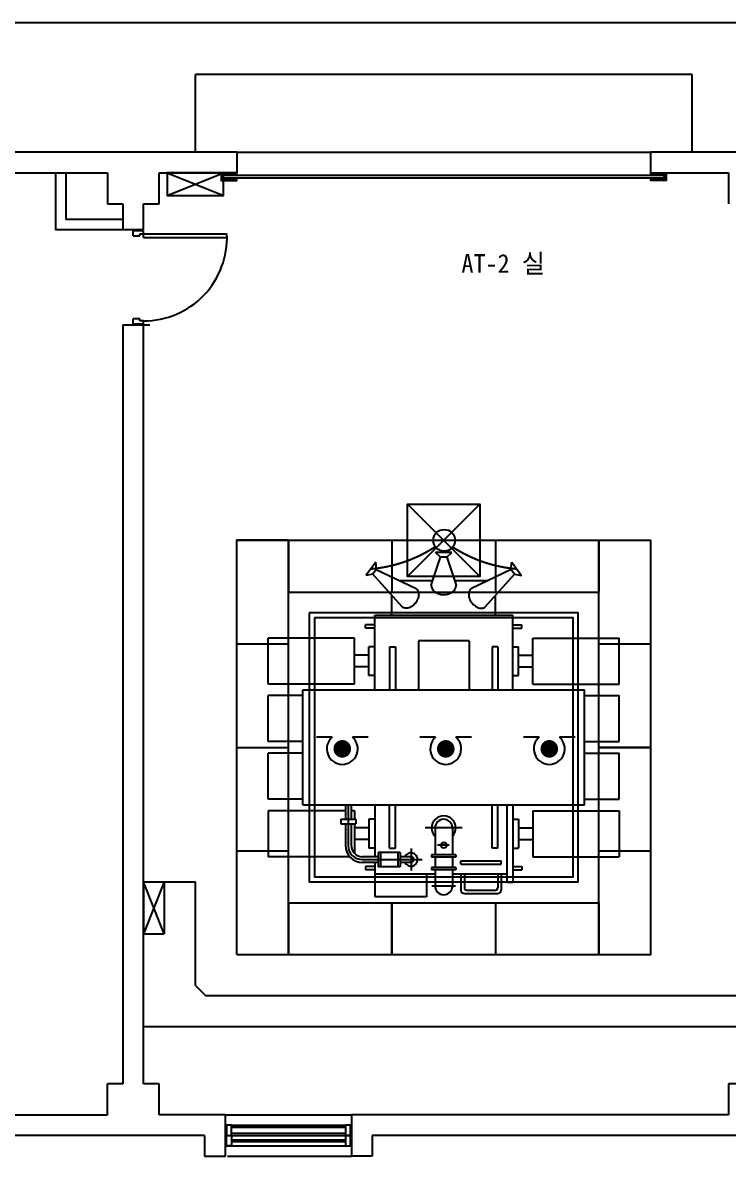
# Model space of a CAD drawing. Header units: millimetres. Extents: x 191471 to 223311, y 26306 to 55241.
# Drawn here: x 206680 to 213499, y 38276 to 49226 of the extents above; entities that cross this region are included whole.
import ezdxf
from ezdxf.enums import TextEntityAlignment as Align

# ---------------------------------------------------------------- set-up
doc = ezdxf.new("R2010")
doc.units = ezdxf.units.MM
doc.layers.add('TZ-BASE', color=253, linetype='Continuous')
doc.styles.get("Standard").update_dxf_attribs({"font": 'GulimChe.ttf'})

# ---------------------------------------------------------------- blocks, each defined once
blk = doc.blocks.new('2P-D203')
at = {"color": 0}
for p, q in [((29, 50), (29, 855)), ((65, 50), (65, 856)), ((0, 50), (0, -50)), ((29, 50), (0, 50)), ((65, 50), (29, 50)), ((29, 14), (29, 50)), ((50, 14), (29, 14)), ((50, -50), (50, 14)), ((871, 14), (850, 14)), ((871, 14), (850, 14)), ((850, 14), (850, -50)), ((900, 50), (871, 50)), ((871, 50), (871, 14)), ((900, -50), (900, 50)), ((50, -50), (0, -50)), ((900, -50), (850, -50))]:
    blk.add_line(p, q, dxfattribs=at)
blk.add_arc((65, 50), 806, 0, 92.5062, dxfattribs=at)

msp = doc.modelspace()

# ---------------------------------------------------------------- linework, layer by layer
at = {"layer": 'TZ-BASE'}
for p, q in [((219998.9, 49226), (197498.9, 49226)), ((208748.9, 47976), (201248.9, 47976)), ((208748.9, 47976), (212748.9, 47976)), ((208748.9, 47976), (208748.9, 47776)), ((212748.7, 47776), (212748.7, 47976)), ((214748.9, 47976), (212748.9, 47976)), ((201998.9, 47776), (207498.9, 47776)), ((206998.9, 47776), (206998.9, 47226)), ((207098.9, 47776), (207098.9, 47326)), ((207498.9, 47776), (207498.9, 47476)), ((207998.9, 47476), (207998.9, 47776)), ((207998.9, 47776), (208748.9, 47776)), ((208075.9, 47557.6), (208621.9, 47776)), ((208075.9, 47776), (208621.9, 47557.6)), ((208098.9, 47776), (208748.9, 47776)), ((212748.9, 47776), (213498.9, 47776)), ((213498.9, 47776), (213498.9, 47476)), ((207498.9, 47476), (207648.9, 47476)), ((207648.9, 47476), (207648.9, 47226)), ((207848.9, 47226), (207848.9, 47476)), ((207848.9, 47476), (207998.9, 47476)), ((207648.9, 47326), (207098.9, 47326)), ((207648.9, 47226), (206998.9, 47226)), ((207848.9, 47226), (207648.9, 47226)), ((207648.9, 46306), (207848.9, 46306)), ((207648.9, 46306), (207648.9, 38976)), ((207848.9, 38976), (207848.9, 46306)), ((207848.9, 46306), (207908.9, 46306)), ((210398.9, 44576), (211098.9, 43876)), ((210398.9, 43876), (211098.9, 44576)), ((208748.9, 43226), (208748.9, 44226)), ((209248.9, 44226), (210248.9, 44226)), ((209248.9, 43226), (209248.9, 44226)), ((209248.9, 44226), (209248.9, 43731)), ((210248.9, 44226), (210248.9, 43726)), ((210248.9, 44226), (211248.9, 44226)), ((211248.9, 44226), (212248.9, 44226)), ((211248.9, 44226), (211248.9, 43726)), ((212248.9, 43226), (212248.9, 44226)), ((212248.9, 44226), (212248.9, 43726)), ((212248.9, 44226), (212248.9, 43731)), ((212248.9, 44226), (212748.9, 44226)), ((212248.9, 44226), (212743.9, 44226)), ((212748.9, 43226), (212748.9, 44226)), ((210628.3, 43792.8), (210718.7, 44063.7)), ((210718.6, 44063.7), (210669.3, 44109.2)), ((210828.4, 44109.2), (210669.3, 44109.2)), ((210779.2, 44063.7), (210718.6, 44063.7)), ((210779.1, 44063.7), (210869.4, 43792.8)), ((210779.2, 44063.7), (210828.4, 44109.2)), ((210092.2, 44014.1), (209996.7, 43886.8)), ((210099, 43947.4), (210062.6, 43899)), ((210099, 43947.4), (210092.2, 44014.1)), ((210096.7, 43944.5), (210481.5, 43760.4)), ((211401, 43944.5), (211016.3, 43760.4)), ((211398.8, 43947.4), (211405.6, 44014.1)), ((211398.8, 43947.4), (211435.1, 43899)), ((211405.6, 44014.1), (211501, 43886.8)), ((210062.6, 43899), (209996.7, 43886.8)), ((210347.8, 43582.2), (210063.4, 43900)), ((210318.4, 43838.4), (210643.6, 43838.4)), ((210318.4, 43838.4), (210643.6, 43838.4)), ((210854.2, 43838.4), (211179.3, 43838.4)), ((210854.2, 43838.4), (211179.3, 43838.4)), ((211149.9, 43582.2), (211434.3, 43900)), ((211435.1, 43899), (211501, 43886.8)), ((209248.9, 43726), (210248.9, 43726)), ((210247.5, 43504.2), (210247.5, 43694.2)), ((210247.5, 43504.2), (210247.5, 43694.2)), ((210247.5, 43504.2), (210247.5, 43694.2)), ((210247.5, 43504.2), (210247.5, 43694.2)), ((210248.9, 43726), (211248.9, 43726)), ((211248.9, 43726), (212248.9, 43726)), ((211250.2, 43504.2), (211250.2, 43694.2)), ((211250.2, 43504.2), (211250.2, 43694.2)), ((210082, 42781.7), (210082, 43504.2)), ((210082, 43504.2), (211415.8, 43504.2)), ((210247.5, 43504.2), (211250.2, 43504.2)), ((211415.8, 42781.7), (211415.8, 43504.2)), ((209993.1, 43376.4), (209993.1, 43409.7)), ((209993.1, 43376.4), (209993.1, 43409.7)), ((210082, 43409.7), (209993.1, 43409.7)), ((210082, 43409.7), (209993.1, 43409.7)), ((210082, 43376.4), (209993.1, 43376.4)), ((210082, 43376.4), (209993.1, 43376.4)), ((211415.8, 43409.7), (211504.7, 43409.7)), ((211415.8, 43409.7), (211504.7, 43409.7)), ((211415.8, 43376.4), (211504.7, 43376.4)), ((211415.8, 43376.4), (211504.7, 43376.4)), ((211504.7, 43376.4), (211504.7, 43409.7)), ((211504.7, 43376.4), (211504.7, 43409.7)), ((209887.5, 43281.9), (209053.9, 43281.9)), ((209053.9, 42837.3), (209053.9, 43281.9)), ((209887.5, 42837.3), (209887.5, 43281.9)), ((210504.4, 43254.1), (210504.4, 42781.7)), ((210993.4, 43254.1), (210504.4, 43254.1)), ((210993.4, 43254.1), (210993.4, 42781.7)), ((211610.3, 42837.3), (211610.3, 43281.9)), ((211610.3, 43281.9), (212443.9, 43281.9)), ((212443.9, 42837.3), (212443.9, 43281.9)), ((208748.9, 42226), (208748.9, 43226)), ((208748.9, 43226), (209248.9, 43226)), ((208748.9, 43226), (209243.9, 43226)), ((208748.9, 43226), (209248.9, 43226)), ((209248.9, 42226), (209248.9, 43226)), ((210026.4, 42920.7), (210026.4, 43198.5)), ((210026.4, 42920.7), (210026.4, 43198.5)), ((210082, 43198.5), (210026.4, 43198.5)), ((210082, 43198.5), (210026.4, 43198.5)), ((210226.5, 43198.5), (210226.5, 42781.7)), ((210226.5, 43198.5), (210226.5, 42781.7)), ((210226.5, 43198.5), (210282.1, 43198.5)), ((210226.5, 43198.5), (210282.1, 43198.5)), ((210282.1, 43198.5), (210282.1, 42781.7)), ((210282.1, 43198.5), (210282.1, 42781.7)), ((211215.7, 43198.5), (211215.7, 42781.7)), ((211271.3, 43198.5), (211215.7, 43198.5)), ((211271.3, 43198.5), (211271.3, 42781.7)), ((211415.8, 43198.5), (211471.3, 43198.5)), ((211415.8, 43198.5), (211471.3, 43198.5)), ((211471.3, 42920.7), (211471.3, 43198.5)), ((211471.3, 42920.7), (211471.3, 43198.5)), ((212248.9, 42226), (212248.9, 43226)), ((212248.9, 43226), (212748.9, 43226)), ((212248.9, 43226), (212743.9, 43226)), ((212248.9, 43226), (212748.9, 43226)), ((212748.9, 42226), (212748.9, 43226)), ((210026.4, 43115.2), (209887.5, 43115.2)), ((210026.4, 43115.2), (209887.5, 43115.2)), ((211471.3, 43115.2), (211610.3, 43115.2)), ((211471.3, 43115.2), (211610.3, 43115.2)), ((210026.4, 43004), (209887.5, 43004)), ((210026.4, 43004), (209887.5, 43004)), ((211471.3, 43004), (211610.3, 43004)), ((211471.3, 43004), (211610.3, 43004)), ((209887.5, 42837.3), (209053.9, 42837.3)), ((210082, 42920.7), (210026.4, 42920.7)), ((210082, 42920.7), (210026.4, 42920.7)), ((211415.8, 42920.7), (211471.3, 42920.7)), ((211415.8, 42920.7), (211471.3, 42920.7)), ((211610.3, 42837.3), (212443.9, 42837.3)), ((209053.9, 42281.6), (209053.9, 42726.2)), ((209053.9, 42281.6), (209053.9, 42726.2)), ((209387.3, 42726.2), (209053.9, 42726.2)), ((209387.3, 42726.2), (209053.9, 42726.2)), ((209387.3, 42781.7), (212110.4, 42781.7)), ((209387.3, 42781.7), (212110.4, 42781.7)), ((209387.3, 41670.3), (209387.3, 42781.7)), ((209387.3, 41670.3), (209387.3, 42781.7)), ((212110.4, 41670.3), (212110.4, 42781.7)), ((212110.4, 41670.3), (212110.4, 42781.7)), ((212110.4, 42726.2), (212443.9, 42726.2)), ((212110.4, 42726.2), (212443.9, 42726.2)), ((212443.9, 42281.6), (212443.9, 42726.2)), ((212443.9, 42281.6), (212443.9, 42726.2)), ((209387.3, 42281.6), (209053.9, 42281.6)), ((209387.3, 42281.6), (209053.9, 42281.6)), ((209670.9, 42325.5, -0.3), (209518.8, 42325.5, -0.3)), ((210018.8, 42325.5, -0.3), (209866.6, 42325.5, -0.3)), ((210670.9, 42325.5, -0.3), (210518.8, 42325.5, -0.3)), ((211018.8, 42325.5, -0.3), (210866.6, 42325.5, -0.3)), ((211670.9, 42325.5, -0.3), (211518.8, 42325.5, -0.3)), ((212018.8, 42325.5, -0.3), (211866.6, 42325.5, -0.3)), ((212110.4, 42281.6), (212443.9, 42281.6)), ((212110.4, 42281.6), (212443.9, 42281.6)), ((208748.9, 41226), (208748.9, 42226)), ((208748.9, 42226), (209248.9, 42226)), ((208748.9, 42226), (209243.9, 42226)), ((208748.9, 42226), (209248.9, 42226)), ((209387.3, 42170.4), (209053.9, 42170.4)), ((209387.3, 42170.4), (209053.9, 42170.4)), ((209053.9, 41725.8), (209053.9, 42170.4)), ((209053.9, 41725.8), (209053.9, 42170.4)), ((209248.9, 41226), (209248.9, 42226)), ((212110.4, 42170.4), (212443.9, 42170.4)), ((212110.4, 42170.4), (212443.9, 42170.4)), ((212248.9, 41226), (212248.9, 42226)), ((212248.9, 42226), (212748.9, 42226)), ((212443.9, 41725.8), (212443.9, 42170.4)), ((212443.9, 41725.8), (212443.9, 42170.4)), ((209387.3, 41725.8), (209053.9, 41725.8)), ((209387.3, 41725.8), (209053.9, 41725.8)), ((212110.4, 41725.8), (212443.9, 41725.8)), ((212110.4, 41725.8), (212443.9, 41725.8)), ((209798.6, 41614.7), (209053.9, 41614.7)), ((209053.9, 41614.7), (209053.9, 41170.1)), ((209387.3, 41670.3), (212110.4, 41670.3)), ((209387.3, 41670.3), (212110.4, 41670.3)), ((209798.6, 41670.3), (209798.6, 41531.3)), ((209798.6, 41670.3), (209798.6, 41531.3)), ((209854.1, 41670.3), (209854.1, 41531.3)), ((209854.1, 41670.3), (209854.1, 41531.3)), ((209887.5, 41614.7), (209854.1, 41614.7)), ((209887.5, 41614.7), (209854.1, 41614.7)), ((209887.5, 41614.7), (209887.5, 41531.3)), ((209887.5, 41614.7), (209887.5, 41531.3)), ((210082, 41670.3), (210082, 41170.1)), ((210082, 41670.3), (210082, 41170.1)), ((210226.5, 41253.5), (210226.5, 41670.3)), ((210226.5, 41253.5), (210226.5, 41670.3)), ((210282.1, 41253.5), (210282.1, 41670.3)), ((211215.7, 41253.5), (211215.7, 41670.3)), ((211271.3, 41253.5), (211271.3, 41670.3)), ((211360.2, 41670.3), (211360.2, 40925.6)), ((211360.2, 41670.3), (211360.2, 40925.6)), ((211415.8, 41670.3), (211415.8, 40925.6)), ((211415.8, 41670.3), (211415.8, 40925.6)), ((211610.3, 41614.7), (212443.9, 41614.7)), ((211610.3, 41614.7), (211610.3, 41170.1)), ((212443.9, 41614.7), (212443.9, 41170.1)), ((209754.1, 41531.3), (209898.6, 41531.3)), ((209754.1, 41531.3), (209898.6, 41531.3)), ((209754.1, 41531.3), (209754.1, 41486.9)), ((209754.1, 41531.3), (209754.1, 41486.9)), ((209898.6, 41531.3), (209898.6, 41486.9)), ((209898.6, 41531.3), (209898.6, 41486.9)), ((210082, 41531.3), (210026.4, 41531.3)), ((210082, 41531.3), (210026.4, 41531.3)), ((210026.4, 41531.3), (210026.4, 41253.5)), ((210026.4, 41531.3), (210026.4, 41253.5)), ((211415.8, 41531.3), (211471.3, 41531.3)), ((211415.8, 41531.3), (211471.3, 41531.3)), ((211471.3, 41531.3), (211471.3, 41253.5)), ((211471.3, 41531.3), (211471.3, 41253.5)), ((209754.1, 41486.9), (209898.6, 41486.9)), ((209754.1, 41486.9), (209898.6, 41486.9)), ((209798.6, 41486.9), (209798.6, 41281.2)), ((209798.6, 41486.9), (209798.6, 41281.2)), ((209854.1, 41486.9), (209854.1, 41281.2)), ((209854.1, 41486.9), (209854.1, 41281.2)), ((209887.5, 41486.9), (209887.5, 41201.9)), ((209887.5, 41486.9), (209887.5, 41201.9)), ((210026.4, 41448), (209887.5, 41448)), ((210026.4, 41448), (209887.5, 41448)), ((210927.3, 41448), (210570.5, 41448)), ((210927.3, 41448), (210570.5, 41448)), ((210665.5, 41448), (210665.5, 41186.8)), ((210665.5, 41448), (210665.5, 41186.8)), ((210832.2, 41448), (210832.2, 41186.8)), ((210832.2, 41448), (210832.2, 41186.8)), ((211471.3, 41448), (211610.3, 41448)), ((211471.3, 41448), (211610.3, 41448)), ((210026.4, 41336.8), (209887.5, 41336.8)), ((210026.4, 41336.8), (209887.5, 41336.8)), ((211471.3, 41336.8), (211610.3, 41336.8)), ((211471.3, 41336.8), (211610.3, 41336.8)), ((208748.9, 41226), (209248.9, 41226)), ((208748.9, 41226), (209243.9, 41226)), ((208748.9, 40226), (208748.9, 41226)), ((208748.9, 41226), (209248.9, 41226)), ((209248.9, 40226), (209248.9, 41226)), ((210082, 41253.5), (210026.4, 41253.5)), ((210082, 41253.5), (210026.4, 41253.5)), ((210326.5, 41211.8), (210115.3, 41211.8)), ((210115.3, 41211.8), (210115.3, 41072.8)), ((210137.6, 41211.8), (210137.6, 41072.8)), ((210226.5, 41253.5), (210282.1, 41253.5)), ((210304.3, 41211.8), (210304.3, 41072.8)), ((210326.5, 41211.8), (210326.5, 41072.8)), ((210432.8, 41249.2), (210432.8, 41035.4)), ((210632.2, 41186.8), (210632.2, 41164.5)), ((210632.2, 41186.8), (210632.2, 41164.5)), ((210865.6, 41186.8), (210632.2, 41186.8)), ((210865.6, 41186.8), (210632.2, 41186.8)), ((210802.6, 41280.2), (210689.8, 41280.2)), ((210802.6, 41280.2), (210689.8, 41280.2)), ((210865.6, 41186.8), (210865.6, 41164.5)), ((210865.6, 41186.8), (210865.6, 41164.5)), ((211271.3, 41253.5), (211215.7, 41253.5)), ((211415.8, 41253.5), (211471.3, 41253.5)), ((211415.8, 41253.5), (211471.3, 41253.5)), ((212248.9, 40226), (212248.9, 41226)), ((212248.9, 41226), (212748.9, 41226)), ((212248.9, 41226), (212743.9, 41226)), ((212248.9, 41226), (212748.9, 41226)), ((209841, 41170.1), (209053.9, 41170.1)), ((210115.3, 41170.1), (209965.3, 41170.1)), ((210115.3, 41170.1), (209965.3, 41170.1)), ((210115.3, 41114.5), (209965.3, 41114.5)), ((210115.3, 41114.5), (209965.3, 41114.5)), ((210082, 41075.6), (209993.1, 41075.6)), ((210082, 41075.6), (209993.1, 41075.6)), ((209993.1, 41075.6), (209993.1, 41042.3)), ((209993.1, 41075.6), (209993.1, 41042.3)), ((210082, 41114.5), (210082, 40781.1)), ((210082, 41114.5), (210082, 40781.1)), ((210326.5, 41072.8), (210115.3, 41072.8)), ((210432.8, 41170.1), (210326.5, 41170.1)), ((210432.8, 41114.5), (210326.5, 41114.5)), ((210865.6, 41164.5), (210632.2, 41164.5)), ((210865.6, 41164.5), (210632.2, 41164.5)), ((210632.2, 41064.5), (210632.2, 41042.3)), ((210632.2, 41064.5), (210632.2, 41042.3)), ((210865.6, 41064.5), (210632.2, 41064.5)), ((210865.6, 41064.5), (210632.2, 41064.5)), ((210665.5, 41164.5), (210665.5, 41064.5)), ((210665.5, 41164.5), (210665.5, 41064.5)), ((210832.2, 41164.5), (210832.2, 41064.5)), ((210832.2, 41164.5), (210832.2, 41064.5)), ((210865.6, 41064.5), (210865.6, 41042.3)), ((210865.6, 41064.5), (210865.6, 41042.3)), ((210915.6, 41131.2), (211304.6, 41131.2)), ((210915.6, 41097.8), (210915.6, 41131.2)), ((210915.6, 41097.8), (211304.6, 41097.8)), ((211304.6, 41097.8), (211304.6, 41131.2)), ((211415.8, 41075.6), (211504.7, 41075.6)), ((211415.8, 41075.6), (211504.7, 41075.6)), ((211504.7, 41075.6), (211504.7, 41042.3)), ((211504.7, 41075.6), (211504.7, 41042.3)), ((211610.3, 41170.1), (212443.9, 41170.1)), ((210082, 41042.3), (209993.1, 41042.3)), ((210082, 41042.3), (209993.1, 41042.3)), ((210082, 41003.4), (210665.5, 41003.4)), ((210082, 41003.4), (210665.5, 41003.4)), ((210582.2, 41003.4), (210582.2, 40781.1)), ((210582.2, 41003.4), (210582.2, 40781.1)), ((210865.6, 41042.3), (210632.2, 41042.3)), ((210865.6, 41042.3), (210632.2, 41042.3)), ((210665.5, 41042.3), (210665.5, 40886.1)), ((210665.5, 41042.3), (210665.5, 40886.1)), ((210832.2, 41042.3), (210832.2, 40873.1)), ((210832.2, 41042.3), (210832.2, 40873.1)), ((210832.2, 41003.4), (211360.2, 41003.4)), ((210832.2, 41003.4), (211360.2, 41003.4)), ((210915.6, 41003.4), (210915.6, 40847.8)), ((210948.9, 41003.4), (210948.9, 40870)), ((211271.3, 41003.4), (211271.3, 40870)), ((211304.6, 41003.4), (211304.6, 40847.8)), ((211415.8, 41042.3), (211504.7, 41042.3)), ((211415.8, 41042.3), (211504.7, 41042.3)), ((207848.9, 40926), (207848.9, 40426)), ((207848.9, 40926), (208348.9, 40926)), ((207848.9, 39526), (207848.9, 40926)), ((208048.9, 40426), (207848.9, 40926)), ((208048.9, 40926), (207848.9, 40426)), ((208048.9, 40926), (208048.9, 40426)), ((208348.9, 39926), (208348.9, 40926)), ((210862.6, 40886.1), (210635.2, 40886.1)), ((210862.6, 40886.1), (210635.2, 40886.1)), ((210971.2, 40847.8), (211249, 40847.8)), ((211360.2, 40925.6), (211415.8, 40925.6)), ((211360.2, 40925.6), (211415.8, 40925.6)), ((210582.2, 40781.1), (210082, 40781.1)), ((210582.2, 40781.1), (210082, 40781.1)), ((210948.9, 40814.4), (211271.3, 40814.4)), ((209248.9, 40726), (210248.9, 40726)), ((209248.9, 40726), (209248.9, 40231)), ((209248.9, 40726), (209248.9, 40226)), ((210248.9, 40726), (211248.9, 40726)), ((210248.9, 40726), (210248.9, 40226)), ((211248.9, 40726), (212248.9, 40726)), ((211248.9, 40726), (211248.9, 40226)), ((211248.9, 40726), (211248.9, 40231)), ((211248.9, 40726), (211248.9, 40226)), ((212248.9, 40726), (212248.9, 40226)), ((212248.9, 40726), (212248.9, 40231)), ((207848.9, 40426), (208048.9, 40426)), ((208748.9, 40226), (209248.9, 40226)), ((209248.9, 40226), (210248.9, 40226)), ((208348.9, 39926), (208449, 39825.9)), ((218498.9, 39826), (208448.9, 39826)), ((218498.9, 39526), (207848.9, 39526)), ((207498.9, 38676), (207498.9, 38976)), ((207648.9, 38976), (207498.9, 38976)), ((207998.9, 38976), (207848.9, 38976)), ((207998.9, 38676), (207998.9, 38976)), ((213648.9, 38976), (213498.9, 38976)), ((213498.9, 38976), (213498.9, 38676)), ((205458.9, 38676), (207498.9, 38676)), ((208638.9, 38676), (207998.9, 38676)), ((208638.9, 38276), (208638.9, 38676)), ((208638.9, 38676), (209868.9, 38676)), ((208658.9, 38676), (209858.9, 38676)), ((209858.9, 38676), (209858.9, 38276)), ((213498.9, 38676), (209858.9, 38676)), ((208698.9, 38576), (209798.9, 38576)), ((209798.9, 38556), (208698.9, 38556)), ((208438.9, 38476), (205608.9, 38476)), ((208438.9, 38476), (208438.9, 38276)), ((208648.9, 38476), (209798.9, 38476)), ((209798.9, 38496), (208698.9, 38496)), ((208698.9, 38476), (209798.9, 38476)), ((214438.9, 38476), (210058.9, 38476)), ((210058.9, 38476), (210058.9, 38276)), ((208648.9, 38376), (209798.9, 38376)), ((208698.9, 38434), (209798.9, 38434)), ((208698.9, 38418), (209798.9, 38418)), ((208438.9, 38276), (208638.9, 38276)), ((208658.9, 38276), (209858.9, 38276)), ((210058.9, 38276), (209858.9, 38276))]:
    msp.add_line(p, q, dxfattribs=at)
at = {"layer": 'TZ-BASE', "ltscale": 5}
for p, q in [((208348.9, 47976), (208348.9, 48726)), ((213148.9, 48726), (208348.9, 48726)), ((213148.9, 47976), (213148.9, 48726))]:
    msp.add_line(p, q, dxfattribs=at)
at = {"layer": 'TZ-BASE'}
for points in [[(208075.9, 47776), (208075.9, 47557.6), (208621.9, 47557.6), (208621.9, 47776)], [(208698.9, 38476), (208698.9, 38576), (208648.9, 38576), (208648.9, 38476)], [(209848.9, 38476), (209848.9, 38576), (209798.9, 38576), (209798.9, 38476)], [(208648.9, 38476), (208698.9, 38476), (208698.9, 38376), (208648.9, 38376)], [(209848.9, 38476), (209798.9, 38476), (209798.9, 38376), (209848.9, 38376)]]:
    msp.add_lwpolyline(points, close=True, dxfattribs=at)
at = {"layer": 'TZ-BASE', "flags": 128}
for points in [[(208748.9, 47776), (208598.9, 47776), (208598.9, 47701), (208748.9, 47701), (208748.9, 47718.5), (208616.9, 47718.5), (208616.9, 47758.5), (208748.9, 47758.5)], [(212748.6, 47776), (212898.6, 47776), (212898.6, 47701), (212748.6, 47701), (212748.6, 47718.5), (212880.6, 47718.5), (212880.6, 47758.5), (212748.6, 47758.5)], [(209448.9, 43526), (209448.9, 40926), (212048.9, 40926), (212048.9, 43526)]]:
    msp.add_lwpolyline(points, close=True, dxfattribs=at)
for points in [[(212875.6, 47753.5), (212875.6, 47723.5), (208621.9, 47723.5), (208621.9, 47753.5), (212875.6, 47753.5)], [(209498.9, 43476), (209498.9, 40976), (211998.9, 40976), (211998.9, 43476), (209498.9, 43476)]]:
    msp.add_lwpolyline(points, dxfattribs=at)
at = {"layer": 'TZ-BASE'}
for points in [[(210889.2, 43876), (210398.9, 43876), (210398.9, 44576), (211098.9, 44576), (211098.9, 44040), (211098.9, 43876), (210889.2, 43876)], [(209248.9, 43726), (209248.9, 44226), (208748.9, 44226), (209243.9, 44226)], [(210248.9, 40231), (210248.9, 40726), (210248.9, 40226), (211248.9, 40226), (212248.9, 40226), (212748.9, 40226), (212748.9, 41226), (212748.9, 42226), (212248.9, 42226), (212743.9, 42226)]]:
    msp.add_lwpolyline(points, dxfattribs=at)
at = {"layer": 'TZ-BASE', "const_width": 20}
for points in [[(210043.7, 43949.5), (210045.7, 43949.7), (210047.4, 43949.8), (210048.9, 43949.9), (210050.1, 43950), (210051.1, 43950.1), (210052, 43950.2), (210052.8, 43950.3), (210053.5, 43950.4), (210054.2, 43950.5), (210054.9, 43950.5), (210055.5, 43950.6), (210056.1, 43950.6), (210056.7, 43950.7), (210057.3, 43950.8), (210057.9, 43950.8), (210058.5, 43950.9), (210059.2, 43950.9), (210059.8, 43951), (210060.4, 43951), (210061, 43951.1), (210061.7, 43951.2), (210062.3, 43951.2), (210063, 43951.3), (210063.7, 43951.4), (210064.4, 43951.4), (210065.1, 43951.5), (210065.9, 43951.6), (210066.6, 43951.6), (210067.3, 43951.7), (210068, 43951.8), (210068.7, 43951.8), (210069.4, 43951.9), (210070, 43952), (210070.7, 43952), (210071.3, 43952.1), (210071.9, 43952.1), (210072.5, 43952.2), (210073.1, 43952.3), (210073.7, 43952.3), (210074.3, 43952.4), (210075, 43952.5), (210075.7, 43952.5), (210076.4, 43952.6), (210077.1, 43952.7), (210077.8, 43952.8), (210078.5, 43952.9), (210079.2, 43952.9), (210080, 43953), (210080.7, 43953.1), (210081.4, 43953.2), (210082.1, 43953.3), (210082.8, 43953.3), (210083.4, 43953.4), (210084.1, 43953.5), (210084.8, 43953.6), (210085.5, 43953.6), (210086.2, 43953.7), (210086.8, 43953.8), (210087.5, 43953.9), (210088.2, 43954), (210088.8, 43954), (210089.5, 43954.1), (210090.2, 43954.2), (210090.9, 43954.3), (210091.6, 43954.3), (210092.2, 43954.4), (210092.9, 43954.5), (210093.6, 43954.6), (210094.3, 43954.7), (210094.9, 43954.7), (210095.5, 43954.8), (210096.1, 43954.9), (210096.7, 43954.9), (210097.2, 43955), (210097.8, 43955.1), (210098.4, 43955.2), (210098.9, 43955.2), (210099.6, 43955.3), (210100.2, 43955.4), (210100.9, 43955.5), (210101.7, 43955.6), (210102.6, 43955.7), (210103.5, 43955.8), (210104.5, 43955.9), (210105.6, 43956.1), (210106.8, 43956.3), (210108.1, 43956.4), (210109.5, 43956.6), (210111, 43956.8), (210112.6, 43957.1), (210114.3, 43957.3), (210116.1, 43957.6), (210117.9, 43957.8), (210119.8, 43958.1), (210121.7, 43958.4), (210123.6, 43958.6), (210125.5, 43958.9), (210127.4, 43959.2), (210129.4, 43959.4), (210131.4, 43959.7), (210133.4, 43960), (210135.4, 43960.3), (210137.4, 43960.5), (210139.4, 43960.8), (210141.5, 43961.1), (210143.5, 43961.5), (210145.6, 43961.8), (210147.7, 43962.1), (210149.8, 43962.4), (210151.8, 43962.8), (210153.8, 43963.1), (210155.9, 43963.4), (210157.8, 43963.8), (210159.8, 43964.1), (210161.7, 43964.5), (210163.6, 43964.8), (210165.4, 43965.2), (210167.3, 43965.5), (210169.2, 43965.9), (210171, 43966.2), (210172.9, 43966.6), (210174.7, 43966.9), (210176.6, 43967.3), (210178.6, 43967.6), (210180.6, 43968), (210182.6, 43968.4), (210184.7, 43968.8), (210186.9, 43969.2), (210189.2, 43969.6), (210191.6, 43970.1), (210194, 43970.6), (210196.5, 43971.1), (210199, 43971.6), (210201.6, 43972.1), (210204.2, 43972.6), (210206.7, 43973.1), (210209.3, 43973.6), (210211.9, 43974.2), (210214.5, 43974.7), (210217.2, 43975.3), (210220, 43975.9), (210223, 43976.6), (210226.2, 43977.3), (210229.5, 43978.1), (210233.1, 43978.9), (210236.9, 43979.8), (210240.8, 43980.7), (210244.9, 43981.7), (210249, 43982.7), (210253.2, 43983.7), (210257.4, 43984.7), (210261.6, 43985.8), (210265.6, 43986.8), (210269.6, 43987.8), (210273.5, 43988.8), (210277.4, 43989.8), (210281.1, 43990.9), (210284.8, 43991.9), (210288.5, 43992.9), (210292.1, 43993.8), (210295.6, 43994.8), (210299.1, 43995.8), (210302.5, 43996.8), (210306, 43997.8), (210309.4, 43998.8), (210312.8, 43999.8), (210316.3, 44000.8), (210319.8, 44001.9), (210323.3, 44003), (210326.9, 44004.1), (210330.5, 44005.2), (210334.2, 44006.3), (210337.8, 44007.5), (210341.4, 44008.6), (210345, 44009.8), (210348.6, 44010.9), (210352.1, 44012.1), (210355.5, 44013.2), (210359, 44014.4), (210362.4, 44015.5), (210365.8, 44016.7), (210369.3, 44017.9), (210372.8, 44019.1), (210376.3, 44020.3), (210379.9, 44021.6), (210383.5, 44022.9), (210387.1, 44024.2), (210390.8, 44025.5), (210394.5, 44026.9), (210398.1, 44028.2), (210401.7, 44029.5), (210405.3, 44030.9), (210408.8, 44032.2), (210412.3, 44033.5), (210415.7, 44034.9), (210419, 44036.2), (210422.3, 44037.5), (210425.6, 44038.8), (210428.9, 44040.1), (210432.1, 44041.5), (210435.3, 44042.8), (210438.6, 44044.1), (210441.8, 44045.5), (210445.1, 44046.8), (210448.4, 44048.2), (210451.8, 44049.7), (210455.2, 44051.1), (210458.8, 44052.6), (210462.4, 44054.2), (210466.1, 44055.8), (210469.9, 44057.4), (210473.8, 44059.1), (210477.6, 44060.8), (210481.5, 44062.5), (210485.4, 44064.2), (210489.3, 44065.9), (210493.2, 44067.7), (210497, 44069.4), (210500.7, 44071.1), (210504.4, 44072.8), (210508, 44074.4), (210511.5, 44076.1), (210514.9, 44077.7), (210518.2, 44079.3), (210521.4, 44080.9), (210524.5, 44082.4), (210527.5, 44083.9), (210530.5, 44085.5), (210533.4, 44087), (210536.3, 44088.5), (210539.3, 44090), (210542.2, 44091.5), (210545.1, 44093.1), (210548.1, 44094.6), (210551.1, 44096.2), (210554.1, 44097.7), (210557, 44099.3), (210559.9, 44100.8), (210562.7, 44102.3), (210565.5, 44103.7), (210568.1, 44105.1), (210570.6, 44106.5), (210573.1, 44107.9), (210575.6, 44109.2), (210578, 44110.5), (210580.4, 44111.9), (210582.8, 44113.2), (210585.3, 44114.6), (210587.8, 44116), (210590.4, 44117.4), (210592.9, 44118.9), (210595.5, 44120.3), (210598, 44121.7), (210600.5, 44123.1), (210603, 44124.5), (210605.3, 44125.8), (210607.6, 44127.1), (210609.8, 44128.4), (210612, 44129.6), (210614, 44130.8), (210616.1, 44132), (210618.1, 44133.1), (210620.2, 44134.3), (210622.2, 44135.5), (210624.2, 44136.7), (210626.3, 44138), (210628.5, 44139.3), (210630.7, 44140.6), (210632.9, 44142), (210635.3, 44143.5), (210637.8, 44145), (210640.4, 44146.6), (210643.1, 44148.2), (210645.9, 44150), (210649, 44151.9), (210652.3, 44154), (210655.9, 44156.3), (210659.8, 44158.8), (210664, 44161.7), (210668.6, 44164.8)], [(211454, 43949.5), (211452, 43949.7), (211450.3, 43949.8), (211448.9, 43949.9), (211447.7, 43950), (211446.6, 43950.1), (211445.7, 43950.2), (211444.9, 43950.3), (211444.2, 43950.4), (211443.5, 43950.5), (211442.9, 43950.5), (211442.2, 43950.6), (211441.6, 43950.6), (211441, 43950.7), (211440.4, 43950.8), (211439.8, 43950.8), (211439.2, 43950.9), (211438.6, 43950.9), (211438, 43951), (211437.4, 43951), (211436.7, 43951.1), (211436.1, 43951.2), (211435.4, 43951.2), (211434.7, 43951.3), (211434, 43951.4), (211433.3, 43951.4), (211432.6, 43951.5), (211431.9, 43951.6), (211431.2, 43951.6), (211430.4, 43951.7), (211429.7, 43951.8), (211429, 43951.8), (211428.4, 43951.9), (211427.7, 43952), (211427.1, 43952), (211426.5, 43952.1), (211425.9, 43952.1), (211425.3, 43952.2), (211424.7, 43952.3), (211424, 43952.3), (211423.4, 43952.4), (211422.8, 43952.5), (211422.1, 43952.5), (211421.4, 43952.6), (211420.7, 43952.7), (211420, 43952.8), (211419.2, 43952.9), (211418.5, 43952.9), (211417.8, 43953), (211417.1, 43953.1), (211416.4, 43953.2), (211415.7, 43953.3), (211415, 43953.3), (211414.3, 43953.4), (211413.6, 43953.5), (211413, 43953.6), (211412.3, 43953.6), (211411.6, 43953.7), (211410.9, 43953.8), (211410.3, 43953.9), (211409.6, 43954), (211408.9, 43954), (211408.2, 43954.1), (211407.6, 43954.2), (211406.9, 43954.3), (211406.2, 43954.3), (211405.5, 43954.4), (211404.8, 43954.5), (211404.2, 43954.6), (211403.5, 43954.7), (211402.9, 43954.7), (211402.2, 43954.8), (211401.6, 43954.9), (211401.1, 43954.9), (211400.5, 43955), (211400, 43955.1), (211399.4, 43955.2), (211398.8, 43955.2), (211398.2, 43955.3), (211397.5, 43955.4), (211396.8, 43955.5), (211396, 43955.6), (211395.2, 43955.7), (211394.2, 43955.8), (211393.2, 43955.9), (211392.1, 43956.1), (211390.9, 43956.3), (211389.6, 43956.4), (211388.2, 43956.6), (211386.7, 43956.8), (211385.1, 43957.1), (211383.4, 43957.3), (211381.7, 43957.6), (211379.9, 43957.8), (211378, 43958.1), (211376.1, 43958.4), (211374.2, 43958.6), (211372.3, 43958.9), (211370.3, 43959.2), (211368.4, 43959.4), (211366.4, 43959.7), (211364.4, 43960), (211362.4, 43960.3), (211360.4, 43960.5), (211358.3, 43960.8), (211356.3, 43961.1), (211354.2, 43961.5), (211352.1, 43961.8), (211350.1, 43962.1), (211348, 43962.4), (211345.9, 43962.8), (211343.9, 43963.1), (211341.9, 43963.4), (211339.9, 43963.8), (211338, 43964.1), (211336.1, 43964.5), (211334.2, 43964.8), (211332.3, 43965.2), (211330.5, 43965.5), (211328.6, 43965.9), (211326.7, 43966.2), (211324.9, 43966.6), (211323, 43966.9), (211321.1, 43967.3), (211319.2, 43967.6), (211317.2, 43968), (211315.2, 43968.4), (211313, 43968.8), (211310.8, 43969.2), (211308.6, 43969.6), (211306.2, 43970.1), (211303.7, 43970.6), (211301.3, 43971.1), (211298.7, 43971.6), (211296.2, 43972.1), (211293.6, 43972.6), (211291, 43973.1), (211288.5, 43973.6), (211285.9, 43974.2), (211283.3, 43974.7), (211280.5, 43975.3), (211277.7, 43975.9), (211274.8, 43976.6), (211271.6, 43977.3), (211268.2, 43978.1), (211264.7, 43978.9), (211260.9, 43979.8), (211256.9, 43980.7), (211252.9, 43981.7), (211248.7, 43982.7), (211244.5, 43983.7), (211240.3, 43984.7), (211236.2, 43985.8), (211232.1, 43986.8), (211228.1, 43987.8), (211224.2, 43988.8), (211220.4, 43989.8), (211216.6, 43990.9), (211212.9, 43991.9), (211209.3, 43992.9), (211205.7, 43993.8), (211202.2, 43994.8), (211198.7, 43995.8), (211195.2, 43996.8), (211191.8, 43997.8), (211188.4, 43998.8), (211184.9, 43999.8), (211181.5, 44000.8), (211178, 44001.9), (211174.4, 44003), (211170.8, 44004.1), (211167.2, 44005.2), (211163.6, 44006.3), (211159.9, 44007.5), (211156.3, 44008.6), (211152.7, 44009.8), (211149.2, 44010.9), (211145.7, 44012.1), (211142.2, 44013.2), (211138.8, 44014.4), (211135.4, 44015.5), (211131.9, 44016.7), (211128.5, 44017.9), (211125, 44019.1), (211121.5, 44020.3), (211117.9, 44021.6), (211114.3, 44022.9), (211110.6, 44024.2), (211106.9, 44025.5), (211103.3, 44026.9), (211099.6, 44028.2), (211096, 44029.5), (211092.5, 44030.9), (211089, 44032.2), (211085.5, 44033.5), (211082.1, 44034.9), (211078.7, 44036.2), (211075.4, 44037.5), (211072.1, 44038.8), (211068.9, 44040.1), (211065.6, 44041.5), (211062.4, 44042.8), (211059.2, 44044.1), (211056, 44045.5), (211052.7, 44046.8), (211049.4, 44048.2), (211046, 44049.7), (211042.5, 44051.1), (211039, 44052.6), (211035.4, 44054.2), (211031.6, 44055.8), (211027.8, 44057.4), (211024, 44059.1), (211020.1, 44060.8), (211016.2, 44062.5), (211012.3, 44064.2), (211008.4, 44065.9), (211004.6, 44067.7), (211000.8, 44069.4), (210997.1, 44071.1), (210993.4, 44072.8), (210989.8, 44074.4), (210986.3, 44076.1), (210982.9, 44077.7), (210979.6, 44079.3), (210976.4, 44080.9), (210973.3, 44082.4), (210970.2, 44083.9), (210967.3, 44085.5), (210964.3, 44087), (210961.4, 44088.5), (210958.5, 44090), (210955.6, 44091.5), (210952.6, 44093.1), (210949.6, 44094.6), (210946.6, 44096.2), (210943.7, 44097.7), (210940.7, 44099.3), (210937.9, 44100.8), (210935, 44102.3), (210932.3, 44103.7), (210929.7, 44105.1), (210927.1, 44106.5), (210924.6, 44107.9), (210922.2, 44109.2), (210919.8, 44110.5), (210917.3, 44111.9), (210914.9, 44113.2), (210912.5, 44114.6), (210909.9, 44116), (210907.4, 44117.4), (210904.8, 44118.9), (210902.3, 44120.3), (210899.7, 44121.7), (210897.2, 44123.1), (210894.8, 44124.5), (210892.4, 44125.8), (210890.1, 44127.1), (210887.9, 44128.4), (210885.8, 44129.6), (210883.7, 44130.8), (210881.7, 44132), (210879.6, 44133.1), (210877.6, 44134.3), (210875.6, 44135.5), (210873.5, 44136.7), (210871.4, 44138), (210869.3, 44139.3), (210867.1, 44140.6), (210864.8, 44142), (210862.4, 44143.5), (210860, 44145), (210857.4, 44146.6), (210854.7, 44148.2), (210851.8, 44150), (210848.7, 44151.9), (210845.4, 44154), (210841.9, 44156.3), (210838, 44158.8), (210833.7, 44161.7), (210829.1, 44164.8)]]:
    msp.add_lwpolyline(points, dxfattribs=at)
at = {"layer": 'TZ-BASE'}
for points in [[(210481.5, 43760.4, -0.1322906), (210500, 43736.9, -0.1066749), (210506.9, 43700.6, -0.0832695), (210499.6, 43662.7, -0.0719451), (210478.2, 43623.6, -0.0719451), (210446.7, 43592.2, -0.0832695), (210412.3, 43574.6, -0.1066749), (210375.6, 43571.1, -0.1322906), (210347.8, 43582.2, -0.0990195)], [(210481.5, 43760.4, -0.1322906), (210500, 43736.9, -0.1066749), (210506.9, 43700.6, -0.0832695), (210499.6, 43662.7, -0.0719451), (210478.2, 43623.6, -0.0719451), (210446.7, 43592.2, -0.0832695), (210412.3, 43574.6, -0.1066749), (210375.6, 43571.1, -0.1322906), (210347.8, 43582.2, -0.0990195)], [(210628.3, 43792.8, 0.1266591), (210636.9, 43759.5, 0.1060481), (210663.6, 43728.7, 0.085858), (210701.4, 43709.4, 0.0755529), (210748.9, 43702.2, 0.0755529), (210796.4, 43709.4, 0.085858), (210834.1, 43728.7, 0.1060481), (210860.9, 43759.5, 0.1266591), (210869.4, 43792.8, 0.1266591)], [(210628.3, 43792.8, 0.1266591), (210636.9, 43759.5, 0.1060481), (210663.6, 43728.7, 0.085858), (210701.4, 43709.4, 0.0755529), (210748.9, 43702.2, 0.0755529), (210796.4, 43709.4, 0.085858), (210834.1, 43728.7, 0.1060481), (210860.9, 43759.5, 0.1266591), (210869.4, 43792.8, 0.1266591)], [(211016.3, 43760.4, 0.1322906), (210997.8, 43736.9, 0.1066749), (210990.9, 43700.6, 0.0832695), (210998.2, 43662.7, 0.0719451), (211019.5, 43623.6, 0.0719451), (211051.1, 43592.2, 0.0832695), (211085.4, 43574.6, 0.1066749), (211122.1, 43571.1, 0.1322906), (211149.9, 43582.2, 0.0990195)], [(211016.3, 43760.4, 0.1322906), (210997.8, 43736.9, 0.1066749), (210990.9, 43700.6, 0.0832695), (210998.2, 43662.7, 0.0719451), (211019.5, 43623.6, 0.0719451), (211051.1, 43592.2, 0.0832695), (211085.4, 43574.6, 0.1066749), (211122.1, 43571.1, 0.1322906), (211149.9, 43582.2, 0.0990195)], [(209826.4, 41670.3), (209826.4, 41275.7, 0.4142136), (209959.7, 41142.3), (210539.7, 41142.3)]]:
    msp.add_lwpolyline(points, format="xyb", dxfattribs=at)
at = {"layer": 'TZ-BASE', "const_width": 85}
for points in [[(209811.3, 42211.8, -1), (209726.3, 42211.8, -1)], [(210811.3, 42211.8, -1), (210726.3, 42211.8, -1)], [(211811.3, 42211.8, -1), (211726.3, 42211.8, -1)]]:
    msp.add_lwpolyline(points, format="xyb", close=True, dxfattribs=at)
at = {"layer": 'TZ-BASE'}
for centre, radius in [((210753.9, 44226), 105), ((210748.9, 41280.2), 27.8), ((210748.9, 41280.2), 27.8)]:
    msp.add_circle(centre, radius, dxfattribs=at)
for centre, radius, start, end in [((209768.8, 42211.8, -0.3), 150, 130.72175, 49.27825), ((210768.8, 42211.8, -0.3), 150, 130.72175, 49.27825), ((211768.8, 42211.8, -0.3), 150, 130.72175, 49.27825), ((210748.9, 41448), 116.7, 315.58469, 224.41531), ((210748.9, 41448), 116.7, 315.58469, 224.41531), ((210748.9, 41448), 83.4, 0, 180), ((210748.9, 41448), 83.4, 0, 180), ((209965.3, 41281.2), 166.7, 180, 270), ((209965.3, 41281.2), 166.7, 180, 270), ((209965.3, 41281.2), 111.1, 180, 270), ((209965.3, 41281.2), 111.1, 180, 270), ((210432.8, 41142.3), 64.8, 205.37693, 154.62307), ((210432.8, 41142.3), 27.8, 270, 90), ((210432.8, 41142.3), 27.8, 270, 90), ((210748.9, 40886.1), 83.4, 180, 0), ((210748.9, 40886.1), 83.4, 180, 0), ((210948.9, 40847.8), 33.3, 180, 270), ((210971.2, 40870), 22.2, 180, 270), ((211249, 40870), 22.2, 270, 0), ((211271.3, 40847.8), 33.3, 270, 0)]:
    msp.add_arc(centre, radius, start, end, dxfattribs=at)

# ---------------------------------------------------------------- block references
at = {"layer": 'TZ-BASE', "rotation": 270}
msp.add_blockref('2P-D203', (207798.9, 47216), dxfattribs=at)

# ---------------------------------------------------------------- texts
at = {"layer": 'TZ-BASE'}
msp.add_text('AT-2 실', height=180, dxfattribs=at).set_placement((211324.1, 46903.4), align=Align.MIDDLE)

doc.saveas('drawing.dxf')
